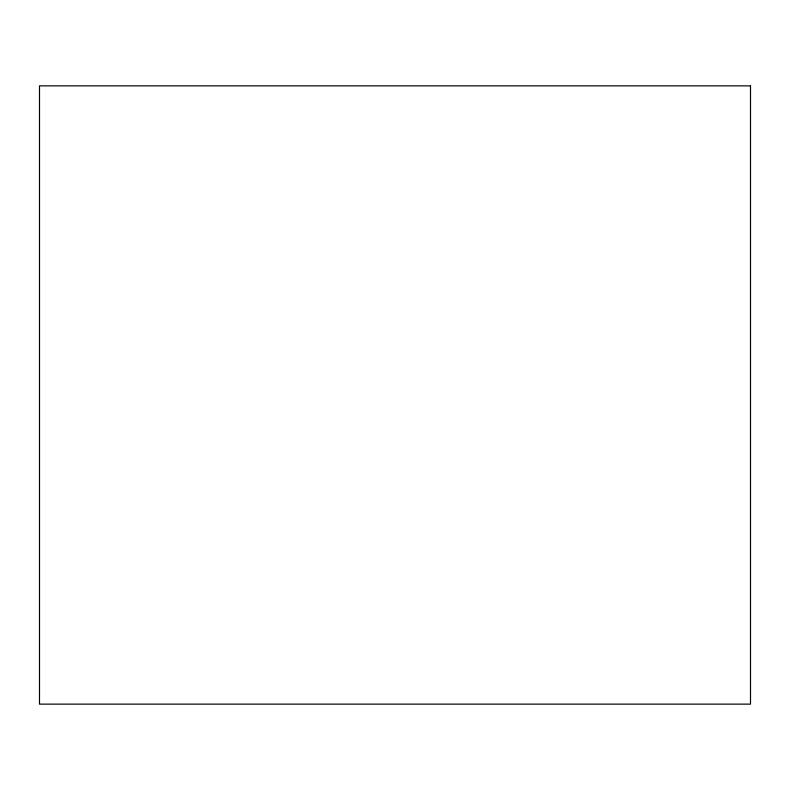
<?xml version="1.0" encoding="UTF-8"?>
<svg xmlns="http://www.w3.org/2000/svg" width="790" height="790" viewBox="0 0 790 790"><rect width="100%" height="100%" fill="white"/><g stroke="black" fill="none" stroke-linecap="round" stroke-linejoin="round"><path stroke-width="1.19" d="M750.5 85.863L39.5 85.863L39.5 704.137L750.5 704.137L750.5 85.863"/></g></svg>
